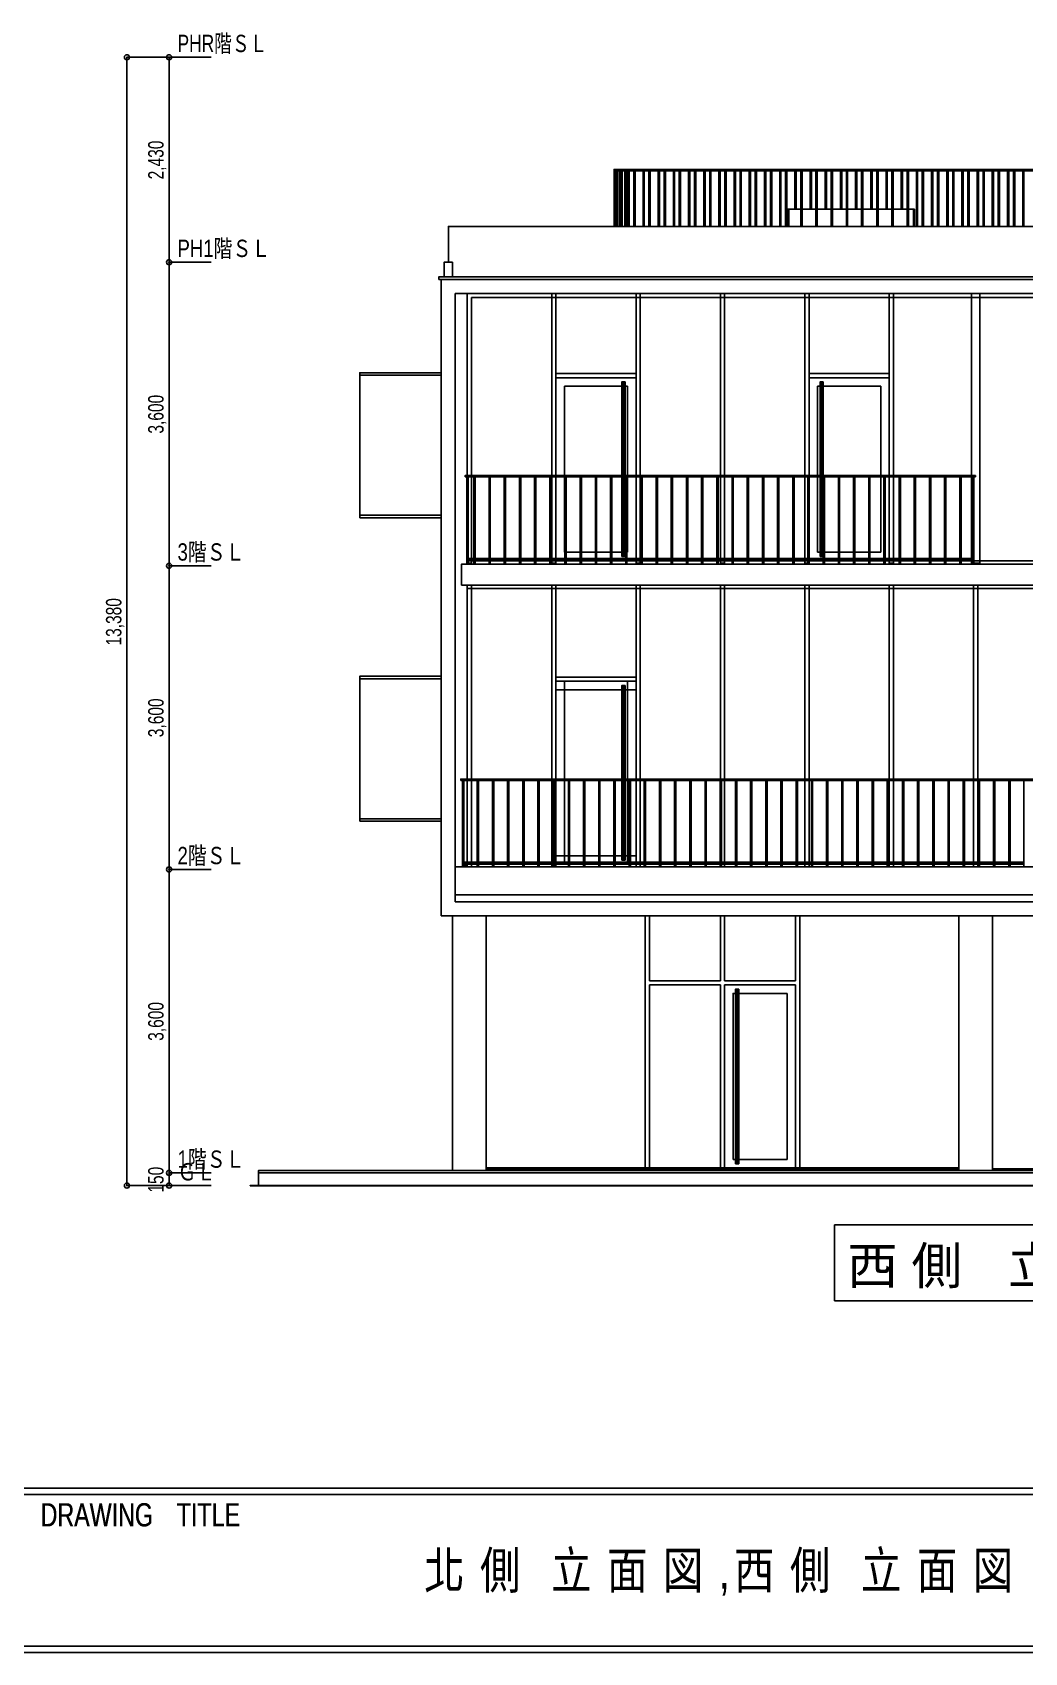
# Model space of a CAD drawing. Units: millimetres at full size, sheet at 1:150. Extents: x -30038 to 30038, y -20812 to 20512.
# Drawn here: x -14158 to -2398, y -20812 to -1600 of the extents above; entities that cross this region are included whole.
import ezdxf
from ezdxf.enums import TextEntityAlignment as Align

# ---------------------------------------------------------------- set-up
doc = ezdxf.new("R2010")
doc.units = ezdxf.units.MM
doc.header["$LTSCALE"] = 150
doc.header["$PDMODE"] = 32
doc.header["$PDSIZE"] = 60
for name, color, linetype in [('0-0_ﾚｲﾔ-0', 4, 'Continuous'), ('0-5_ﾚｲﾔ-5', 3, 'Continuous'), ('0-6_ﾚｲﾔ-6', 4, 'Continuous')]:
    doc.layers.add(name, color=color, linetype=linetype)
doc.styles.add('游ゴシック Light', font='')
doc.styles.add('ＭＳ ゴシック', font='')
doc.styles.get('游ゴシック Light').set_extended_font_data('游ゴシック Light')
doc.styles.get('ＭＳ ゴシック').set_extended_font_data('MS Gothic')

msp = doc.modelspace()

# ---------------------------------------------------------------- linework, layer by layer
at = {"layer": '0-0_ﾚｲﾔ-0'}
for p, q in [((-29962.5, -18862.5), (29962.5, -18862.5)), ((-29962.5, -18937.5), (29962.5, -18937.5)), ((29962.5, -20737.5), (-29962.5, -20737.5)), ((30037.5, -20812.5), (-30037.5, -20812.5))]:
    msp.add_line(p, q, dxfattribs=at)
at = {"layer": '0-5_ﾚｲﾔ-5', "color": 4}
for p, q in [((-13037.8, -1895), (-12537.8, -1895)), ((-13037.8, -15275), (-13037.8, -1895)), ((-12537.8, -1895), (-12037.8, -1895)), ((-12537.8, -4325), (-12537.8, -1895)), ((-5192.8, -3900), (-5192.8, -3695)), ((-5035.1, -3695), (-4870.1, -3695)), ((-4855.1, -3695), (-4690.1, -3695)), ((-4675.1, -3695), (-4510.1, -3695)), ((-4495.1, -3695), (-4330.1, -3695)), ((-4315.1, -3695), (-4150.1, -3695)), ((-4135.1, -3695), (-3970.1, -3695)), ((-3955.1, -3695), (-3790.1, -3695)), ((-3775.1, -3695), (-3712.8, -3695)), ((-3712.8, -3900), (-3712.8, -3695)), ((-3702.8, -3900), (-3702.8, -3695)), ((-12537.8, -4325), (-12037.8, -4325)), ((-12537.8, -7925), (-12537.8, -4325)), ((-12537.8, -4325), (-12037.8, -4325)), ((-9177.8, -4500), (-9177.8, -4325)), ((-9341.8, -4530), (9386.2, -4530)), ((-9311.8, -4695), (-9311.8, -4530)), ((-9148.3, -4695), (9192.6, -4695)), ((-9002.8, -4745), (-9002.8, -4695)), ((-9002.8, -6855), (-9002.8, -4695)), ((-8952.8, -6855), (-8952.8, -4745)), ((-8002.8, -6855), (-8002.8, -4695)), ((-7952.8, -6855), (-7952.8, -4695)), ((-7002.8, -6855), (-7002.8, -4695)), ((-6952.8, -6855), (-6952.8, -4695)), ((-6002.8, -6855), (-6002.8, -4695)), ((-5952.8, -6855), (-5952.8, -4695)), ((-5002.8, -6855), (-5002.8, -4695)), ((-4952.8, -6855), (-4952.8, -4695)), ((-4002.8, -6855), (-4002.8, -4695)), ((-3952.8, -6855), (-3952.8, -4695)), ((-3027.8, -6855), (-3027.8, -4695)), ((-3027.8, -4745), (9047.6, -4745)), ((-3027.8, -6855), (-3027.8, -4745)), ((-2927.8, -7895), (-2927.8, -4695)), ((-10277.8, -7355), (-10277.8, -5665)), ((-10277.8, -5665), (-9311.8, -5665)), ((-7952.8, -5695), (-7002.8, -5695)), ((-7168.5, -6855), (-7168.5, -5745)), ((-7161.5, -6855), (-7161.5, -5745)), ((-7152.8, -6855), (-7152.8, -5745)), ((-7144.1, -6855), (-7144.1, -5745)), ((-7137.2, -6855), (-7137.2, -5745)), ((-7133.3, -6855), (-7133.3, -5745)), ((-7002.8, -5695), (-7002.8, -5645)), ((-7002.8, -6855), (-7002.8, -5695)), ((-7002.8, -5795), (-7002.8, -5695)), ((-4952.8, -5695), (-4002.8, -5695)), ((-4818.5, -6855), (-4818.5, -5745)), ((-4811.5, -6855), (-4811.5, -5745)), ((-4802.8, -6855), (-4802.8, -5745)), ((-4794.1, -6855), (-4794.1, -5745)), ((-4787.2, -6855), (-4787.2, -5745)), ((-4783.3, -6855), (-4783.3, -5745)), ((-4002.8, -5695), (-4002.8, -5645)), ((-7852.8, -6855), (-7852.8, -5795)), ((-7852.8, -5795), (-7172.3, -5795)), ((-7133.3, -5795), (-7102.8, -5795)), ((-7102.8, -6855), (-7102.8, -5795)), ((-4852.8, -5795), (-4822.3, -5795)), ((-4852.8, -6855), (-4852.8, -5795)), ((-4783.3, -5795), (-4102.8, -5795)), ((-4102.8, -6855), (-4102.8, -5795)), ((-8952.8, -7840), (-8952.8, -6870)), ((-8002.8, -7840), (-8002.8, -6870)), ((-7952.8, -7840), (-7952.8, -6870)), ((-7852.8, -7765), (-7852.8, -6870)), ((-7172.3, -7815), (-7172.3, -6870)), ((-7168.5, -7815), (-7168.5, -6870)), ((-7168.5, -7815), (-7168.5, -6870)), ((-7161.5, -7815), (-7161.5, -6870)), ((-7161.5, -7815), (-7161.5, -6870)), ((-7152.8, -7815), (-7152.8, -6870)), ((-7144.1, -7815), (-7144.1, -6870)), ((-7137.2, -7815), (-7137.2, -6870)), ((-7137.2, -7815), (-7137.2, -6870)), ((-7133.3, -7815), (-7133.3, -6870)), ((-7102.8, -7765), (-7102.8, -6870)), ((-7002.8, -7840), (-7002.8, -6870)), ((-7002.8, -7840), (-7002.8, -6870)), ((-6952.8, -7840), (-6952.8, -6870)), ((-6002.8, -7840), (-6002.8, -6870)), ((-5952.8, -7840), (-5952.8, -6870)), ((-5002.8, -7840), (-5002.8, -6870)), ((-4852.8, -7765), (-4852.8, -6870)), ((-4822.3, -7815), (-4822.3, -6870)), ((-4818.5, -7815), (-4818.5, -6870)), ((-4818.5, -7815), (-4818.5, -6870)), ((-4811.5, -7815), (-4811.5, -6870)), ((-4811.5, -7815), (-4811.5, -6870)), ((-4802.8, -7815), (-4802.8, -6870)), ((-4794.1, -7815), (-4794.1, -6870)), ((-4787.2, -7815), (-4787.2, -6870)), ((-4787.2, -7815), (-4787.2, -6870)), ((-4102.8, -7765), (-4102.8, -6870)), ((-4002.8, -7840), (-4002.8, -6870)), ((-3952.8, -7840), (-3952.8, -6870)), ((-3027.8, -7840), (-3027.8, -6870)), ((-3027.8, -7840), (-3027.8, -6870)), ((-10277.8, -7355), (-9311.8, -7355)), ((-10277.8, -7355), (-9311.8, -7355)), ((-8994.8, -7865), (-8925.3, -7865)), ((-8952.8, -7895), (-8952.8, -7855)), ((-8910.3, -7865), (-8745.3, -7865)), ((-8730.3, -7865), (-8565.3, -7865)), ((-8550.3, -7865), (-8385.3, -7865)), ((-8370.3, -7865), (-8205.3, -7865)), ((-8190.3, -7865), (-8025.3, -7865)), ((-8010.3, -7865), (-7845.3, -7865)), ((-8002.8, -7895), (-8002.8, -7855)), ((-7952.8, -7895), (-7952.8, -7855)), ((-7852.8, -7765), (-7845.3, -7765)), ((-7852.8, -7865), (-7852.8, -7855)), ((-7830.3, -7765), (-7665.3, -7765)), ((-7830.3, -7865), (-7665.3, -7865)), ((-7650.3, -7765), (-7485.3, -7765)), ((-7650.3, -7865), (-7485.3, -7865)), ((-7470.3, -7765), (-7305.3, -7765)), ((-7470.3, -7865), (-7305.3, -7865)), ((-7290.3, -7765), (-7172.3, -7765)), ((-7290.3, -7865), (-7125.3, -7865)), ((-7172.3, -7815), (-7168.5, -7815)), ((-7168.5, -7815), (-7161.5, -7815)), ((-7144.1, -7815), (-7137.2, -7815)), ((-7137.2, -7815), (-7133.3, -7815)), ((-7133.3, -7765), (-7125.3, -7765)), ((-7110.3, -7765), (-7102.8, -7765)), ((-7110.3, -7865), (-6945.3, -7865)), ((-7102.8, -7865), (-7102.8, -7855)), ((-7002.8, -7840), (-7002.8, -7765)), ((-7002.8, -7865), (-7002.8, -7855)), ((-7002.8, -7865), (-7002.8, -7855)), ((-7002.8, -7895), (-7002.8, -7855)), ((-6952.8, -7895), (-6952.8, -7855)), ((-6930.3, -7865), (-6765.3, -7865)), ((-6750.3, -7865), (-6585.3, -7865)), ((-6570.3, -7865), (-6405.3, -7865)), ((-6390.3, -7865), (-6225.3, -7865)), ((-6210.3, -7865), (-6045.3, -7865)), ((-6030.3, -7865), (-5865.3, -7865)), ((-6002.8, -7895), (-6002.8, -7855)), ((-5952.8, -7895), (-5952.8, -7855)), ((-5850.3, -7865), (-5685.3, -7865)), ((-5670.3, -7865), (-5505.3, -7865)), ((-5490.3, -7865), (-5325.3, -7865)), ((-5310.3, -7865), (-5145.3, -7865)), ((-5130.3, -7865), (-4965.3, -7865)), ((-5002.8, -7895), (-5002.8, -7855)), ((-4950.3, -7865), (-4785.3, -7865)), ((-4852.8, -7765), (-4822.3, -7765)), ((-4852.8, -7865), (-4852.8, -7855)), ((-4822.3, -7815), (-4818.5, -7815)), ((-4818.5, -7815), (-4811.5, -7815)), ((-4794.1, -7815), (-4787.2, -7815)), ((-4787.2, -7815), (-4785.3, -7815)), ((-4770.3, -7765), (-4605.3, -7765)), ((-4770.3, -7865), (-4605.3, -7865)), ((-4590.3, -7765), (-4425.3, -7765)), ((-4590.3, -7865), (-4425.3, -7865)), ((-4410.3, -7765), (-4245.3, -7765)), ((-4410.3, -7865), (-4245.3, -7865)), ((-4230.3, -7765), (-4102.8, -7765)), ((-4230.3, -7865), (-4065.3, -7865)), ((-4050.3, -7865), (-3885.3, -7865)), ((-4002.8, -7895), (-4002.8, -7855)), ((-3952.8, -7895), (-3952.8, -7855)), ((-3870.3, -7865), (-3705.3, -7865)), ((-3690.3, -7865), (-3525.3, -7865)), ((-3510.3, -7865), (-3345.3, -7865)), ((-3330.3, -7865), (-3165.3, -7865)), ((-3150.3, -7865), (-3027.8, -7865)), ((-3027.8, -7895), (-3027.8, -7855)), ((-3027.8, -7895), (-3027.8, -7855)), ((-3027.8, -7905), (-3027.8, -7865)), ((-2997.8, -7865), (9097.6, -7865)), ((-12537.8, -7925), (-12037.8, -7925)), ((-12537.8, -11525), (-12537.8, -7925)), ((-12537.8, -7925), (-12037.8, -7925)), ((-8994.8, -7895), (-8952.8, -7895)), ((-8002.8, -7895), (-7952.8, -7895)), ((-7002.8, -7895), (-6952.8, -7895)), ((-6002.8, -7895), (-5952.8, -7895)), ((-5002.8, -7895), (-4965.3, -7895)), ((-4002.8, -7895), (-3952.8, -7895)), ((-3027.8, -7895), (-3012.8, -7895)), ((-2997.8, -7895), (-2927.8, -7895)), ((-9002.8, -8195), (-9002.8, -8155)), ((-9002.8, -10455), (-9002.8, -8155)), ((-9002.8, -8195), (8997.2, -8195)), ((-8952.8, -10455), (-8952.8, -8155)), ((-8002.8, -10455), (-8002.8, -8155)), ((-7952.8, -10455), (-7952.8, -8155)), ((-7002.8, -10455), (-7002.8, -8155)), ((-6952.8, -10455), (-6952.8, -8155)), ((-6002.8, -10455), (-6002.8, -8155)), ((-5952.8, -10455), (-5952.8, -8155)), ((-5002.8, -10455), (-5002.8, -8155)), ((-4952.8, -10455), (-4952.8, -8155)), ((-4002.8, -10455), (-4002.8, -8155)), ((-3952.8, -10455), (-3952.8, -8155)), ((-3002.8, -10455), (-3002.8, -8155)), ((-2952.8, -10455), (-2952.8, -8155)), ((-10277.8, -10955), (-10277.8, -9265)), ((-10277.8, -9265), (-9311.8, -9265)), ((-7952.8, -9295), (-7002.8, -9295)), ((-7952.8, -9395), (-7172.3, -9395)), ((-7852.8, -10455), (-7852.8, -9295)), ((-7168.5, -10455), (-7168.5, -9345)), ((-7161.5, -10455), (-7161.5, -9345)), ((-7152.8, -10455), (-7152.8, -9345)), ((-7144.1, -10455), (-7144.1, -9345)), ((-7137.2, -10455), (-7137.2, -9345)), ((-7133.3, -10455), (-7133.3, -9345)), ((-7133.3, -9395), (-7002.8, -9395)), ((-7102.8, -10455), (-7102.8, -9295)), ((-7002.8, -9295), (-7002.8, -9245)), ((-9002.8, -11440), (-9002.8, -10470)), ((-8952.8, -11440), (-8952.8, -10470)), ((-8002.8, -11440), (-8002.8, -10470)), ((-7952.8, -11440), (-7952.8, -10470)), ((-7852.8, -11440), (-7852.8, -10470)), ((-7172.3, -11415), (-7172.3, -10470)), ((-7168.5, -11415), (-7168.5, -10470)), ((-7168.5, -11415), (-7168.5, -10470)), ((-7161.5, -11415), (-7161.5, -10470)), ((-7161.5, -11415), (-7161.5, -10470)), ((-7152.8, -11415), (-7152.8, -10470)), ((-7144.1, -11415), (-7144.1, -10470)), ((-7137.2, -11415), (-7137.2, -10470)), ((-7137.2, -11415), (-7137.2, -10470)), ((-7133.3, -11415), (-7133.3, -10470)), ((-7102.8, -11440), (-7102.8, -10470)), ((-7002.8, -11440), (-7002.8, -10470)), ((-6952.8, -11440), (-6952.8, -10470)), ((-5952.8, -11440), (-5952.8, -10470)), ((-5002.8, -11440), (-5002.8, -10470)), ((-4952.8, -11440), (-4952.8, -10470)), ((-4002.8, -11440), (-4002.8, -10470)), ((-3952.8, -11440), (-3952.8, -10470)), ((-3002.8, -11440), (-3002.8, -10470)), ((-2952.8, -11440), (-2952.8, -10470)), ((-10277.8, -10955), (-9311.8, -10955)), ((-10277.8, -10955), (-9311.8, -10955)), ((-12537.8, -11525), (-12037.8, -11525)), ((-12537.8, -15125), (-12537.8, -11525)), ((-12537.8, -11525), (-12037.8, -11525)), ((-9311.8, -12075), (-9311.8, -11525)), ((-9002.8, -11495), (-9002.8, -11455)), ((-8952.8, -11495), (-8952.8, -11455)), ((-8870.3, -11465), (-8705.3, -11465)), ((-8690.3, -11465), (-8525.3, -11465)), ((-8510.3, -11465), (-8345.3, -11465)), ((-8330.3, -11465), (-8165.3, -11465)), ((-8150.3, -11465), (-7985.3, -11465)), ((-8002.8, -11495), (-8002.8, -11455)), ((-7970.3, -11465), (-7805.3, -11465)), ((-7952.8, -11365), (-7805.3, -11365)), ((-7952.8, -11495), (-7952.8, -11455)), ((-7852.8, -11465), (-7852.8, -11455)), ((-7790.3, -11365), (-7625.3, -11365)), ((-7790.3, -11465), (-7625.3, -11465)), ((-7610.3, -11365), (-7445.3, -11365)), ((-7610.3, -11465), (-7445.3, -11465)), ((-7430.3, -11365), (-7265.3, -11365)), ((-7430.3, -11465), (-7265.3, -11465)), ((-7250.3, -11365), (-7172.3, -11365)), ((-7250.3, -11465), (-7085.3, -11465)), ((-7172.3, -11415), (-7168.5, -11415)), ((-7168.5, -11415), (-7161.5, -11415)), ((-7144.1, -11415), (-7137.2, -11415)), ((-7137.2, -11415), (-7133.3, -11415)), ((-7133.3, -11365), (-7085.3, -11365)), ((-7102.8, -11465), (-7102.8, -11455)), ((-7070.3, -11365), (-7002.8, -11365)), ((-7070.3, -11465), (-6905.3, -11465)), ((-7002.8, -11495), (-7002.8, -11455)), ((-6952.8, -11495), (-6952.8, -11455)), ((-6890.3, -11465), (-6725.3, -11465)), ((-6710.3, -11465), (-6545.3, -11465)), ((-6530.3, -11465), (-6365.3, -11465)), ((-6350.3, -11465), (-6185.3, -11465)), ((-6170.3, -11465), (-6005.3, -11465)), ((-5990.3, -11465), (-5825.3, -11465)), ((-5952.8, -11495), (-5952.8, -11455)), ((-5810.3, -11465), (-5645.3, -11465)), ((-5630.3, -11465), (-5465.3, -11465)), ((-5450.3, -11465), (-5285.3, -11465)), ((-5270.3, -11465), (-5105.3, -11465)), ((-5090.3, -11465), (-4925.3, -11465)), ((-5002.8, -11495), (-5002.8, -11455)), ((-4952.8, -11495), (-4952.8, -11455)), ((-4910.3, -11465), (-4745.3, -11465)), ((-4730.3, -11465), (-4565.3, -11465)), ((-4550.3, -11465), (-4385.3, -11465)), ((-4370.3, -11465), (-4205.3, -11465)), ((-4190.3, -11465), (-4025.3, -11465)), ((-4010.3, -11465), (-3845.3, -11465)), ((-4002.8, -11495), (-4002.8, -11455)), ((-3952.8, -11495), (-3952.8, -11455)), ((-3830.3, -11465), (-3665.3, -11465)), ((-3650.3, -11465), (-3485.3, -11465)), ((-3470.3, -11465), (-3305.3, -11465)), ((-3290.3, -11465), (-3125.3, -11465)), ((-3110.3, -11465), (-2945.3, -11465)), ((-3002.8, -11495), (-3002.8, -11455)), ((-2952.8, -11495), (-2952.8, -11455)), ((-2930.3, -11465), (-2765.3, -11465)), ((-2750.3, -11465), (-2585.3, -11465)), ((-2570.3, -11465), (-2405.3, -11465)), ((-9311.8, -12075), (-9311.8, -11910)), ((-9311.8, -12075), (9356.2, -12075)), ((-9177.8, -15095), (-9177.8, -12075)), ((-8777.8, -15095), (-8777.8, -12075)), ((-6843.8, -12845), (-6843.8, -12075)), ((-6002.8, -12845), (-6002.8, -12075)), ((-5952.8, -12845), (-5952.8, -12075)), ((-5111.8, -12845), (-5111.8, -12075)), ((-5061.8, -15075), (-5061.8, -12075)), ((-3177.8, -15095), (-3177.8, -12075)), ((-2777.8, -15095), (-2777.8, -12075)), ((-6843.8, -12845), (-6002.8, -12845)), ((-5952.8, -12845), (-5111.8, -12845)), ((-6843.8, -12895), (-6002.8, -12895)), ((-6843.8, -15075), (-6843.8, -12895)), ((-6002.8, -15075), (-6002.8, -12895)), ((-5952.8, -12895), (-5111.8, -12895)), ((-5952.8, -15075), (-5952.8, -12895)), ((-5818.5, -15015), (-5818.5, -12945)), ((-5811.5, -15015), (-5811.5, -12945)), ((-5802.8, -15015), (-5802.8, -12945)), ((-5794.1, -15015), (-5794.1, -12945)), ((-5787.2, -15015), (-5787.2, -12945)), ((-5783.3, -15015), (-5783.3, -12945)), ((-5783.3, -12995), (-5211.8, -12995)), ((-5211.8, -14965), (-5211.8, -12995)), ((-5111.8, -12995), (-5111.8, -12895)), ((-5111.8, -15065), (-5111.8, -12895)), ((-5111.8, -15075), (-5111.8, -12895)), ((-5852.8, -14965), (-5822.3, -14965)), ((-5783.3, -14965), (-5211.8, -14965)), ((-5111.8, -15065), (-5111.8, -14965)), ((-12537.8, -15125), (-12037.8, -15125)), ((-12537.8, -15125), (-12037.8, -15125)), ((-12537.8, -15275), (-12537.8, -15125)), ((-11477.8, -15095), (-11477.8, -15095)), ((-11477.8, -15275), (-11477.8, -15095)), ((-11477.8, -15275), (-11477.8, -15095)), ((-11477.8, -15275), (-11477.8, -15095)), ((-8777.8, -15075), (-3177.8, -15075)), ((-6893.8, -15065), (-5061.8, -15065)), ((-5822.3, -15015), (-5818.5, -15015)), ((-5818.5, -15015), (-5811.5, -15015)), ((-5802.8, -15015), (-5794.1, -15015)), ((-5794.1, -15015), (-5787.2, -15015)), ((-5787.2, -15015), (-5783.3, -15015)), ((-5061.8, -15075), (-5061.8, -15065)), ((-2777.8, -15075), (-1352.8, -15075)), ((-13037.8, -15275), (-12537.8, -15275)), ((-12537.8, -15275), (-12037.8, -15275))]:
    msp.add_line(p, q, dxfattribs=at)
at = {"layer": '0-5_ﾚｲﾔ-5'}
for p, q in [((-7263, -3240), (-7262.7, -3240)), ((-7262.8, -3900), (-7262.8, -3240)), ((-7262.7, -3240), (7738, -3240)), ((-7242.8, -3900), (-7242.8, -3240)), ((-7227.8, -3900), (-7227.8, -3240)), ((-7202.8, -3900), (-7202.8, -3240)), ((-7182.8, -3900), (-7182.8, -3240)), ((-7167.8, -3900), (-7167.8, -3240)), ((-7136.4, -3900), (-7136.4, -3240)), ((-7121.4, -3900), (-7121.4, -3240)), ((-7100.3, -3900), (-7100.3, -3240)), ((-7085.3, -3900), (-7085.3, -3240)), ((-7030.1, -3900), (-7030.1, -3240)), ((-7015.1, -3900), (-7015.1, -3240)), ((-6920.3, -3900), (-6920.3, -3240)), ((-6905.3, -3900), (-6905.3, -3240)), ((-6850.1, -3900), (-6850.1, -3240)), ((-6835.1, -3900), (-6835.1, -3240)), ((-6740.3, -3900), (-6740.3, -3240)), ((-6725.3, -3900), (-6725.3, -3240)), ((-6670.1, -3900), (-6670.1, -3240)), ((-6655.1, -3900), (-6655.1, -3240)), ((-6560.3, -3900), (-6560.3, -3240)), ((-6545.3, -3900), (-6545.3, -3240)), ((-6490.1, -3900), (-6490.1, -3240)), ((-6475.1, -3900), (-6475.1, -3240)), ((-6380.3, -3900), (-6380.3, -3240)), ((-6365.3, -3900), (-6365.3, -3240)), ((-6310.1, -3900), (-6310.1, -3240)), ((-6295.1, -3900), (-6295.1, -3240)), ((-6200.3, -3900), (-6200.3, -3240)), ((-6185.3, -3900), (-6185.3, -3240)), ((-6130.1, -3900), (-6130.1, -3240)), ((-6115.1, -3900), (-6115.1, -3240)), ((-6020.3, -3900), (-6020.3, -3240)), ((-6005.3, -3900), (-6005.3, -3240)), ((-5950.1, -3900), (-5950.1, -3240)), ((-5935.1, -3900), (-5935.1, -3240)), ((-5840.3, -3900), (-5840.3, -3240)), ((-5825.3, -3900), (-5825.3, -3240)), ((-5770.1, -3900), (-5770.1, -3240)), ((-5755.1, -3900), (-5755.1, -3240)), ((-5660.3, -3900), (-5660.3, -3240)), ((-5645.3, -3900), (-5645.3, -3240)), ((-5590.1, -3900), (-5590.1, -3240)), ((-5575.1, -3900), (-5575.1, -3240)), ((-5480.3, -3900), (-5480.3, -3240)), ((-5465.3, -3900), (-5465.3, -3240)), ((-5410.1, -3900), (-5410.1, -3240)), ((-5395.1, -3900), (-5395.1, -3240)), ((-5300.3, -3900), (-5300.3, -3240)), ((-5285.3, -3900), (-5285.3, -3240)), ((-5230.1, -3900), (-5230.1, -3240)), ((-5215.1, -3900), (-5215.1, -3240)), ((-5120.3, -3695), (-5120.3, -3240)), ((-5105.3, -3695), (-5105.3, -3240)), ((-5050.1, -3900), (-5050.1, -3240)), ((-5035.1, -3900), (-5035.1, -3240)), ((-4940.3, -3695), (-4940.3, -3240)), ((-4925.3, -3695), (-4925.3, -3240)), ((-4870.1, -3900), (-4870.1, -3240)), ((-4855.1, -3900), (-4855.1, -3240)), ((-4760.3, -3695), (-4760.3, -3240)), ((-4745.3, -3695), (-4745.3, -3240)), ((-4690.1, -3900), (-4690.1, -3240)), ((-4675.1, -3900), (-4675.1, -3240)), ((-4580.3, -3695), (-4580.3, -3240)), ((-4565.3, -3695), (-4565.3, -3240)), ((-4510.1, -3900), (-4510.1, -3240)), ((-4495.1, -3900), (-4495.1, -3240)), ((-4400.3, -3695), (-4400.3, -3240)), ((-4385.3, -3695), (-4385.3, -3240)), ((-4330.1, -3900), (-4330.1, -3240)), ((-4315.1, -3900), (-4315.1, -3240)), ((-4220.3, -3695), (-4220.3, -3240)), ((-4205.3, -3695), (-4205.3, -3240)), ((-4150.1, -3900), (-4150.1, -3240)), ((-4135.1, -3900), (-4135.1, -3240)), ((-4040.3, -3695), (-4040.3, -3240)), ((-4025.3, -3695), (-4025.3, -3240)), ((-3970.1, -3900), (-3970.1, -3240)), ((-3955.1, -3900), (-3955.1, -3240)), ((-3860.3, -3695), (-3860.3, -3240)), ((-3845.3, -3695), (-3845.3, -3240)), ((-3790.1, -3900), (-3790.1, -3240)), ((-3775.1, -3900), (-3775.1, -3240)), ((-3680.3, -3900), (-3680.3, -3240)), ((-3665.3, -3900), (-3665.3, -3240)), ((-3610.1, -3900), (-3610.1, -3240)), ((-3595.1, -3900), (-3595.1, -3240)), ((-3500.3, -3900), (-3500.3, -3240)), ((-3485.3, -3900), (-3485.3, -3240)), ((-3430.1, -3900), (-3430.1, -3240)), ((-3415.1, -3900), (-3415.1, -3240)), ((-3320.3, -3900), (-3320.3, -3240)), ((-3305.3, -3900), (-3305.3, -3240)), ((-3250.1, -3900), (-3250.1, -3240)), ((-3235.1, -3900), (-3235.1, -3240)), ((-3140.3, -3900), (-3140.3, -3240)), ((-3125.3, -3900), (-3125.3, -3240)), ((-3070.1, -3900), (-3070.1, -3240)), ((-3055.1, -3900), (-3055.1, -3240)), ((-2960.3, -3900), (-2960.3, -3240)), ((-2945.3, -3900), (-2945.3, -3240)), ((-2890.1, -3900), (-2890.1, -3240)), ((-2875.1, -3900), (-2875.1, -3240)), ((-2780.3, -3900), (-2780.3, -3240)), ((-2765.3, -3900), (-2765.3, -3240)), ((-2710.1, -3900), (-2710.1, -3240)), ((-2695.1, -3900), (-2695.1, -3240)), ((-2600.3, -3900), (-2600.3, -3240)), ((-2585.3, -3900), (-2585.3, -3240)), ((-2530.1, -3900), (-2530.1, -3240)), ((-2515.1, -3900), (-2515.1, -3240)), ((-2420.3, -3900), (-2420.3, -3240)), ((-2405.3, -3900), (-2405.3, -3240)), ((-9311.8, -8225), (-9311.8, -4530)), ((-9148.3, -4530), (-9106.1, -4530)), ((-9099.5, -4530), (-9027.8, -4530)), ((-9148.3, -7925), (-9148.3, -4695)), ((-9148.3, -8225), (-9148.3, -4695)), ((-9002.8, -6855), (-9002.8, -4695)), ((-9029.7, -6870), (-2978, -6870)), ((-9009.8, -7905), (-9009.8, -6870)), ((-8994.8, -7905), (-8994.8, -6870)), ((-8925.3, -7905), (-8925.3, -6870)), ((-8910.3, -7905), (-8910.3, -6870)), ((-8745.3, -7905), (-8745.3, -6870)), ((-8730.3, -7905), (-8730.3, -6870)), ((-8565.3, -7905), (-8565.3, -6870)), ((-8550.3, -7905), (-8550.3, -6870)), ((-8385.3, -7905), (-8385.3, -6870)), ((-8370.3, -7905), (-8370.3, -6870)), ((-8205.3, -7905), (-8205.3, -6870)), ((-8190.3, -7905), (-8190.3, -6870)), ((-8025.3, -7905), (-8025.3, -6870)), ((-8010.3, -7905), (-8010.3, -6870)), ((-7845.3, -7905), (-7845.3, -6870)), ((-7830.3, -7905), (-7830.3, -6870)), ((-7665.3, -7905), (-7665.3, -6870)), ((-7650.3, -7905), (-7650.3, -6870)), ((-7485.3, -7905), (-7485.3, -6870)), ((-7470.3, -7905), (-7470.3, -6870)), ((-7305.3, -7905), (-7305.3, -6870)), ((-7290.3, -7905), (-7290.3, -6870)), ((-7125.3, -7905), (-7125.3, -6870)), ((-7110.3, -7905), (-7110.3, -6870)), ((-6945.3, -7905), (-6945.3, -6870)), ((-6930.3, -7905), (-6930.3, -6870)), ((-6765.3, -7905), (-6765.3, -6870)), ((-6750.3, -7905), (-6750.3, -6870)), ((-6585.3, -7905), (-6585.3, -6870)), ((-6570.3, -7905), (-6570.3, -6870)), ((-6405.3, -7905), (-6405.3, -6870)), ((-6390.3, -7905), (-6390.3, -6870)), ((-6225.3, -7905), (-6225.3, -6870)), ((-6210.3, -7905), (-6210.3, -6870)), ((-6045.3, -7905), (-6045.3, -6870)), ((-6030.3, -7905), (-6030.3, -6870)), ((-5865.3, -7905), (-5865.3, -6870)), ((-5850.3, -7905), (-5850.3, -6870)), ((-5685.3, -7905), (-5685.3, -6870)), ((-5670.3, -7905), (-5670.3, -6870)), ((-5505.3, -7905), (-5505.3, -6870)), ((-5490.3, -7905), (-5490.3, -6870)), ((-5325.3, -7905), (-5325.3, -6870)), ((-5310.3, -7905), (-5310.3, -6870)), ((-5145.3, -7905), (-5145.3, -6870)), ((-5130.3, -7905), (-5130.3, -6870)), ((-4965.3, -7905), (-4965.3, -6870)), ((-4950.3, -7905), (-4950.3, -6870)), ((-4785.3, -7905), (-4785.3, -6870)), ((-4770.3, -7905), (-4770.3, -6870)), ((-4605.3, -7905), (-4605.3, -6870)), ((-4590.3, -7905), (-4590.3, -6870)), ((-4425.3, -7905), (-4425.3, -6870)), ((-4410.3, -7905), (-4410.3, -6870)), ((-4245.3, -7905), (-4245.3, -6870)), ((-4230.3, -7905), (-4230.3, -6870)), ((-4065.3, -7905), (-4065.3, -6870)), ((-4050.3, -7905), (-4050.3, -6870)), ((-3885.3, -7905), (-3885.3, -6870)), ((-3870.3, -7905), (-3870.3, -6870)), ((-3705.3, -7905), (-3705.3, -6870)), ((-3690.3, -7905), (-3690.3, -6870)), ((-3525.3, -7905), (-3525.3, -6870)), ((-3510.3, -7905), (-3510.3, -6870)), ((-3345.3, -7905), (-3345.3, -6870)), ((-3330.3, -7905), (-3330.3, -6870)), ((-3165.3, -7905), (-3165.3, -6870)), ((-3150.3, -7905), (-3150.3, -6870)), ((-3012.8, -7905), (-3012.8, -6870)), ((-2997.8, -7905), (-2997.8, -6870)), ((-2978, -6870), (-2978, -6855)), ((-8989.7, -7855), (-8925.3, -7855)), ((-8910.3, -7840), (-8745.3, -7840)), ((-8910.3, -7855), (-8745.3, -7855)), ((-8730.3, -7840), (-8565.3, -7840)), ((-8730.3, -7855), (-8565.3, -7855)), ((-8550.3, -7840), (-8385.3, -7840)), ((-8550.3, -7855), (-8385.3, -7855)), ((-8370.3, -7840), (-8205.3, -7840)), ((-8370.3, -7855), (-8205.3, -7855)), ((-8190.3, -7840), (-8025.3, -7840)), ((-8190.3, -7855), (-8025.3, -7855)), ((-8010.3, -7840), (-7845.3, -7840)), ((-8010.3, -7855), (-7845.3, -7855)), ((-7830.3, -7840), (-7665.3, -7840)), ((-7830.3, -7855), (-7665.3, -7855)), ((-7650.3, -7840), (-7485.3, -7840)), ((-7650.3, -7855), (-7485.3, -7855)), ((-7470.3, -7840), (-7305.3, -7840)), ((-7470.3, -7855), (-7305.3, -7855)), ((-7290.3, -7840), (-7125.3, -7840)), ((-7290.3, -7855), (-7125.3, -7855)), ((-7110.3, -7840), (-6945.3, -7840)), ((-7110.3, -7855), (-6945.3, -7855)), ((-6930.3, -7840), (-6765.3, -7840)), ((-6930.3, -7855), (-6765.3, -7855)), ((-6750.3, -7840), (-6585.3, -7840)), ((-6750.3, -7855), (-6585.3, -7855)), ((-6570.3, -7840), (-6405.3, -7840)), ((-6570.3, -7855), (-6405.3, -7855)), ((-6390.3, -7840), (-6225.3, -7840)), ((-6390.3, -7855), (-6225.3, -7855)), ((-6210.3, -7840), (-6045.3, -7840)), ((-6210.3, -7855), (-6045.3, -7855)), ((-6030.3, -7840), (-5865.3, -7840)), ((-6030.3, -7855), (-5865.3, -7855)), ((-5850.3, -7840), (-5685.3, -7840)), ((-5850.3, -7855), (-5685.3, -7855)), ((-5670.3, -7840), (-5505.3, -7840)), ((-5670.3, -7855), (-5505.3, -7855)), ((-5490.3, -7840), (-5325.3, -7840)), ((-5490.3, -7855), (-5325.3, -7855)), ((-5310.3, -7840), (-5145.3, -7840)), ((-5310.3, -7855), (-5145.3, -7855)), ((-5130.3, -7840), (-4965.3, -7840)), ((-5130.3, -7855), (-4965.3, -7855)), ((-4950.3, -7840), (-4785.3, -7840)), ((-4950.3, -7855), (-4785.3, -7855)), ((-4770.3, -7840), (-4605.3, -7840)), ((-4770.3, -7855), (-4605.3, -7855)), ((-4590.3, -7840), (-4425.3, -7840)), ((-4590.3, -7855), (-4425.3, -7855)), ((-4410.3, -7840), (-4245.3, -7840)), ((-4410.3, -7855), (-4245.3, -7855)), ((-4230.3, -7840), (-4065.3, -7840)), ((-4230.3, -7855), (-4065.3, -7855)), ((-4050.3, -7840), (-3885.3, -7840)), ((-4050.3, -7855), (-3885.3, -7855)), ((-3870.3, -7840), (-3705.3, -7840)), ((-3870.3, -7855), (-3705.3, -7855)), ((-3690.3, -7840), (-3525.3, -7840)), ((-3690.3, -7855), (-3525.3, -7855)), ((-3510.3, -7840), (-3345.3, -7840)), ((-3510.3, -7855), (-3345.3, -7855)), ((-3330.3, -7840), (-3165.3, -7840)), ((-3330.3, -7855), (-3165.3, -7855)), ((-3150.3, -7840), (-3012.8, -7840)), ((-3150.3, -7855), (-3012.8, -7855)), ((-9148.3, -11910), (-9148.3, -7925)), ((-9311.8, -12075), (-9311.8, -8225)), ((-9148.3, -11910), (-9148.3, -8225)), ((-9070.9, -8155), (9115.3, -8155)), ((-9080.6, -10470), (9122, -10470)), ((-9060.7, -11495), (-9060.7, -10470)), ((-9045.7, -11495), (-9045.7, -10470)), ((-8885.3, -11495), (-8885.3, -10470)), ((-8870.3, -11495), (-8870.3, -10470)), ((-8705.3, -11495), (-8705.3, -10470)), ((-8690.3, -11495), (-8690.3, -10470)), ((-8525.3, -11495), (-8525.3, -10470)), ((-8510.3, -11495), (-8510.3, -10470)), ((-8345.3, -11495), (-8345.3, -10470)), ((-8330.3, -11495), (-8330.3, -10470)), ((-8165.3, -11495), (-8165.3, -10470)), ((-8150.3, -11495), (-8150.3, -10470)), ((-7985.3, -11495), (-7985.3, -10470)), ((-7970.3, -11495), (-7970.3, -10470)), ((-7805.3, -11495), (-7805.3, -10470)), ((-7790.3, -11495), (-7790.3, -10470)), ((-7625.3, -11495), (-7625.3, -10470)), ((-7610.3, -11495), (-7610.3, -10470)), ((-7445.3, -11495), (-7445.3, -10470)), ((-7430.3, -11495), (-7430.3, -10470)), ((-7265.3, -11495), (-7265.3, -10470)), ((-7250.3, -11495), (-7250.3, -10470)), ((-7085.3, -11495), (-7085.3, -10470)), ((-7070.3, -11495), (-7070.3, -10470)), ((-6905.3, -11495), (-6905.3, -10470)), ((-6890.3, -11495), (-6890.3, -10470)), ((-6725.3, -11495), (-6725.3, -10470)), ((-6710.3, -11495), (-6710.3, -10470)), ((-6545.3, -11495), (-6545.3, -10470)), ((-6530.3, -11495), (-6530.3, -10470)), ((-6365.3, -11495), (-6365.3, -10470)), ((-6350.3, -11495), (-6350.3, -10470)), ((-6185.3, -11495), (-6185.3, -10470)), ((-6170.3, -11495), (-6170.3, -10470)), ((-6005.3, -11495), (-6005.3, -10470)), ((-5990.3, -11495), (-5990.3, -10470)), ((-5825.3, -11495), (-5825.3, -10470)), ((-5810.3, -11495), (-5810.3, -10470)), ((-5645.3, -11495), (-5645.3, -10470)), ((-5630.3, -11495), (-5630.3, -10470)), ((-5465.3, -11495), (-5465.3, -10470)), ((-5450.3, -11495), (-5450.3, -10470)), ((-5285.3, -11495), (-5285.3, -10470)), ((-5270.3, -11495), (-5270.3, -10470)), ((-5105.3, -11495), (-5105.3, -10470)), ((-5090.3, -11495), (-5090.3, -10470)), ((-4925.3, -11495), (-4925.3, -10470)), ((-4910.3, -11495), (-4910.3, -10470)), ((-4745.3, -11495), (-4745.3, -10470)), ((-4730.3, -11495), (-4730.3, -10470)), ((-4565.3, -11495), (-4565.3, -10470)), ((-4550.3, -11495), (-4550.3, -10470)), ((-4385.3, -11495), (-4385.3, -10470)), ((-4370.3, -11495), (-4370.3, -10470)), ((-4205.3, -11495), (-4205.3, -10470)), ((-4190.3, -11495), (-4190.3, -10470)), ((-4025.3, -11495), (-4025.3, -10470)), ((-4010.3, -11495), (-4010.3, -10470)), ((-3845.3, -11495), (-3845.3, -10470)), ((-3830.3, -11495), (-3830.3, -10470)), ((-3665.3, -11495), (-3665.3, -10470)), ((-3650.3, -11495), (-3650.3, -10470)), ((-3485.3, -11495), (-3485.3, -10470)), ((-3470.3, -11495), (-3470.3, -10470)), ((-3305.3, -11495), (-3305.3, -10470)), ((-3290.3, -11495), (-3290.3, -10470)), ((-3125.3, -11495), (-3125.3, -10470)), ((-3110.3, -11495), (-3110.3, -10470)), ((-2945.3, -11495), (-2945.3, -10470)), ((-2930.3, -11495), (-2930.3, -10470)), ((-2765.3, -11495), (-2765.3, -10470)), ((-2750.3, -11495), (-2750.3, -10470)), ((-2585.3, -11495), (-2585.3, -10470)), ((-2570.3, -11495), (-2570.3, -10470)), ((-2405.3, -11495), (-2405.3, -10470)), ((-9148.3, -11495), (9192.6, -11495)), ((-9040.6, -11455), (-8885.3, -11455)), ((-8870.3, -11440), (-8705.3, -11440)), ((-8870.3, -11455), (-8705.3, -11455)), ((-8690.3, -11440), (-8525.3, -11440)), ((-8690.3, -11455), (-8525.3, -11455)), ((-8510.3, -11440), (-8345.3, -11440)), ((-8510.3, -11455), (-8345.3, -11455)), ((-8330.3, -11440), (-8165.3, -11440)), ((-8330.3, -11455), (-8165.3, -11455)), ((-8150.3, -11440), (-7985.3, -11440)), ((-8150.3, -11455), (-7985.3, -11455)), ((-7970.3, -11440), (-7805.3, -11440)), ((-7970.3, -11455), (-7805.3, -11455)), ((-7790.3, -11440), (-7625.3, -11440)), ((-7790.3, -11455), (-7625.3, -11455)), ((-7610.3, -11440), (-7445.3, -11440)), ((-7610.3, -11455), (-7445.3, -11455)), ((-7430.3, -11440), (-7265.3, -11440)), ((-7430.3, -11455), (-7265.3, -11455)), ((-7250.3, -11440), (-7085.3, -11440)), ((-7250.3, -11455), (-7085.3, -11455)), ((-7070.3, -11440), (-6905.3, -11440)), ((-7070.3, -11455), (-6905.3, -11455)), ((-6890.3, -11440), (-6725.3, -11440)), ((-6890.3, -11455), (-6725.3, -11455)), ((-6710.3, -11440), (-6545.3, -11440)), ((-6710.3, -11455), (-6545.3, -11455)), ((-6530.3, -11440), (-6365.3, -11440)), ((-6530.3, -11455), (-6365.3, -11455)), ((-6350.3, -11440), (-6185.3, -11440)), ((-6350.3, -11455), (-6185.3, -11455)), ((-6170.3, -11440), (-6005.3, -11440)), ((-6170.3, -11455), (-6005.3, -11455)), ((-5990.3, -11440), (-5825.3, -11440)), ((-5990.3, -11455), (-5825.3, -11455)), ((-5810.3, -11440), (-5645.3, -11440)), ((-5810.3, -11455), (-5645.3, -11455)), ((-5630.3, -11440), (-5465.3, -11440)), ((-5630.3, -11455), (-5465.3, -11455)), ((-5450.3, -11440), (-5285.3, -11440)), ((-5450.3, -11455), (-5285.3, -11455)), ((-5270.3, -11440), (-5105.3, -11440)), ((-5270.3, -11455), (-5105.3, -11455)), ((-5090.3, -11440), (-4925.3, -11440)), ((-5090.3, -11455), (-4925.3, -11455)), ((-4910.3, -11440), (-4745.3, -11440)), ((-4910.3, -11455), (-4745.3, -11455)), ((-4730.3, -11440), (-4565.3, -11440)), ((-4730.3, -11455), (-4565.3, -11455)), ((-4550.3, -11440), (-4385.3, -11440)), ((-4550.3, -11455), (-4385.3, -11455)), ((-4370.3, -11440), (-4205.3, -11440)), ((-4370.3, -11455), (-4205.3, -11455)), ((-4190.3, -11440), (-4025.3, -11440)), ((-4190.3, -11455), (-4025.3, -11455)), ((-4010.3, -11440), (-3845.3, -11440)), ((-4010.3, -11455), (-3845.3, -11455)), ((-3830.3, -11440), (-3665.3, -11440)), ((-3830.3, -11455), (-3665.3, -11455)), ((-3650.3, -11440), (-3485.3, -11440)), ((-3650.3, -11455), (-3485.3, -11455)), ((-3470.3, -11440), (-3305.3, -11440)), ((-3470.3, -11455), (-3305.3, -11455)), ((-3290.3, -11440), (-3125.3, -11440)), ((-3290.3, -11455), (-3125.3, -11455)), ((-3110.3, -11440), (-2945.3, -11440)), ((-3110.3, -11455), (-2945.3, -11455)), ((-2930.3, -11440), (-2765.3, -11440)), ((-2930.3, -11455), (-2765.3, -11455)), ((-2750.3, -11440), (-2585.3, -11440)), ((-2750.3, -11455), (-2585.3, -11455)), ((-2570.3, -11440), (-2405.3, -11440)), ((-2570.3, -11455), (-2405.3, -11455)), ((-9148.3, -11827.8), (9192.6, -11827.8)), ((-9148.3, -11910), (9192.6, -11910)), ((-9311.8, -12075), (-9148.3, -12075)), ((-9148.3, -12075), (-9002.8, -12075)), ((-5061.8, -15065), (-5061.8, -12075)), ((-6893.8, -15075), (-6893.8, -15065)), ((-11577.8, -15276), (19995.5, -15276)), ((-11577.8, -15277), (19995.5, -15277))]:
    msp.add_line(p, q, dxfattribs=at)
at = {"layer": '0-5_ﾚｲﾔ-5', "color": 5}
msp.add_line((-9045.7, -11475), (-9002.8, -11475), dxfattribs=at)
at = {"layer": '0-5_ﾚｲﾔ-5'}
for points in [[(-7263, -3240), (-7263, -3225), (-7262.7, -3225)], [(-7262.7, -3240), (-7262.7, -3225), (7738, -3225)], [(-9029.7, -6870), (-9029.7, -6855), (-2978, -6855)], [(-8989.7, -7855), (-8989.7, -7840), (-8925.3, -7840)], [(-9070.9, -8155), (-9070.9, -7905), (9115.3, -7905)], [(-9080.6, -10470), (-9080.6, -10455), (9122, -10455)], [(-9040.6, -11455), (-9040.6, -11440), (-8885.3, -11440)], [(-8777.8, -15065), (-6893.8, -15065), (-6893.8, -12075)], [(-5061.8, -15075), (-5061.8, -15065), (-3177.8, -15065)], [(-11577.8, -15277), (-11577.8, -15275), (19995.5, -15275)]]:
    msp.add_lwpolyline(points, dxfattribs=at)
at = {"layer": '0-5_ﾚｲﾔ-5', "color": 4}
for points in [[(-5202.8, -3900), (-5202.8, -3695), (-5192.8, -3695)], [(-5192.8, -3900), (-5192.8, -3695), (-5050.1, -3695)], [(-3712.8, -3900), (-3712.8, -3695), (-3702.8, -3695)], [(-9227.8, -4325), (-9227.8, -3900), (9272.2, -3900)], [(-9277.8, -4500), (-9277.8, -4325), (-9177.8, -4325)], [(-9341.8, -4530), (-9341.8, -4500), (9386.2, -4500)], [(-8952.8, -4745), (-3027.8, -4745), (-3027.8, -4695)], [(-10277.8, -7355), (-10277.8, -5635), (-9311.8, -5635)], [(-10277.8, -5665), (-10277.8, -5635), (-9311.8, -5635)], [(-7952.8, -5695), (-7952.8, -5645), (-7002.8, -5645)], [(-7172.3, -6855), (-7172.3, -5745), (-7168.5, -5745)], [(-7168.5, -6855), (-7168.5, -5745), (-7161.5, -5745)], [(-7161.5, -6855), (-7161.5, -5745), (-7152.8, -5745)], [(-7152.8, -6855), (-7152.8, -5745), (-7144.1, -5745)], [(-7144.1, -6855), (-7144.1, -5745), (-7137.2, -5745)], [(-7137.2, -6855), (-7137.2, -5745), (-7133.3, -5745)], [(-4952.8, -5695), (-4952.8, -5645), (-4002.8, -5645)], [(-4822.3, -6855), (-4822.3, -5745), (-4818.5, -5745)], [(-4818.5, -6855), (-4818.5, -5745), (-4811.5, -5745)], [(-4811.5, -6855), (-4811.5, -5745), (-4802.8, -5745)], [(-4802.8, -6855), (-4802.8, -5745), (-4794.1, -5745)], [(-4794.1, -6855), (-4794.1, -5745), (-4787.2, -5745)], [(-4787.2, -6855), (-4787.2, -5745), (-4783.3, -5745)], [(-7161.5, -7815), (-7152.8, -7815), (-7152.8, -6870)], [(-7152.8, -7815), (-7144.1, -7815), (-7144.1, -6870)], [(-4811.5, -7815), (-4802.8, -7815), (-4802.8, -6870)], [(-4802.8, -7815), (-4794.1, -7815), (-4794.1, -6870)], [(-10277.8, -7355), (-10277.8, -7325), (-9311.8, -7325)], [(-3027.8, -7905), (-3027.8, -7865), (-3012.8, -7865)], [(-10277.8, -10955), (-10277.8, -9235), (-9311.8, -9235)], [(-10277.8, -9265), (-10277.8, -9235), (-9311.8, -9235)], [(-7952.8, -9295), (-7952.8, -9245), (-7002.8, -9245)], [(-7172.3, -10455), (-7172.3, -9345), (-7168.5, -9345)], [(-7168.5, -10455), (-7168.5, -9345), (-7161.5, -9345)], [(-7161.5, -10455), (-7161.5, -9345), (-7152.8, -9345)], [(-7152.8, -10455), (-7152.8, -9345), (-7144.1, -9345)], [(-7144.1, -10455), (-7144.1, -9345), (-7137.2, -9345)], [(-7137.2, -10455), (-7137.2, -9345), (-7133.3, -9345)], [(-7161.5, -11415), (-7152.8, -11415), (-7152.8, -10470)], [(-7152.8, -11415), (-7144.1, -11415), (-7144.1, -10470)], [(-10277.8, -10955), (-10277.8, -10925), (-9311.8, -10925)], [(-9002.8, -11495), (-9002.8, -11465), (-8885.3, -11465)], [(-5852.8, -14965), (-5852.8, -12995), (-5822.3, -12995)], [(-5822.3, -15015), (-5822.3, -12945), (-5818.5, -12945)], [(-5818.5, -15015), (-5818.5, -12945), (-5811.5, -12945)], [(-5811.5, -15015), (-5811.5, -12945), (-5802.8, -12945)], [(-5811.5, -15015), (-5802.8, -15015), (-5802.8, -12945), (-5794.1, -12945)], [(-5794.1, -15015), (-5794.1, -12945), (-5787.2, -12945)], [(-5787.2, -15015), (-5787.2, -12945), (-5783.3, -12945)], [(-11477.8, -15125), (-11477.8, -15095), (19791.7, -15095)], [(-11477.8, -15275), (-11477.8, -15125), (19892.7, -15125)]]:
    msp.add_lwpolyline(points, dxfattribs=at)
msp.add_lwpolyline([(-4650, -16641.7), (-4650, -15741.7), (3150, -15741.7), (3150, -16641.7)], close=True, dxfattribs=at)
for p in [(-13037.8, -1895), (-12537.8, -1895), (-12537.8, -4325), (-12537.8, -7925), (-12537.8, -11525), (-12537.8, -15125), (-13037.8, -15275), (-12537.8, -15275)]:
    msp.add_point(p, dxfattribs=at)

# ---------------------------------------------------------------- texts
at = {"layer": '0-0_ﾚｲﾔ-0', "style": '游ゴシック Light', "width": 0.75}
for p in [(-14063.1, -19398.3), (-14058.3, -19398.3)]:
    msp.add_text('DRAWING\u3000TITLE', height=274.9, dxfattribs=at).set_placement(p, align=Align.BOTTOM_LEFT)
at = {"layer": '0-5_ﾚｲﾔ-5', "color": 7, "style": '游ゴシック Light'}
for s, width, p in [('PHR階ＳＬ', 0.75, (-12437.8, -1895)), ('PH1階ＳＬ', 0.8, (-12437.8, -4325)), ('3階ＳＬ', 0.8, (-12437.8, -7925)), ('2階ＳＬ', 0.8, (-12437.8, -11525)), ('1階ＳＬ', 0.8, (-12437.8, -15125)), ('ＧＬ', 0.8, (-12437.8, -15275))]:
    msp.add_text(s, height=205.3, dxfattribs=dict(at, width=width)).set_placement(p, align=Align.BOTTOM_LEFT)
at = {"layer": '0-5_ﾚｲﾔ-5', "color": 7, "style": '游ゴシック Light', "width": 0.75}
for s, p in [('2,430', (-12547.8, -3342.7)), ('3,600', (-12547.8, -6357.7)), ('13,380', (-13047.8, -8870.4)), ('3,600', (-12547.8, -9957.7)), ('3,600', (-12547.8, -13557.7)), ('150', (-12547.8, -15358.2))]:
    msp.add_text(s, height=183.3, rotation=90, dxfattribs=at).set_placement(p, align=Align.BOTTOM_LEFT)
at = {"layer": '0-5_ﾚｲﾔ-5', "color": 4, "insert": (-4500, -16491.7), "char_height": 439.9, "attachment_point": 7, "style": 'ＭＳ ゴシック'}
msp.add_mtext('\\T1.27;西側\\~立面図', dxfattribs=at)
at = {"layer": '0-6_ﾚｲﾔ-6', "insert": (-9515.3, -20137.5), "char_height": 439.9, "attachment_point": 7, "style": '游ゴシック Light'}
msp.add_mtext('\\T1.38;\\W0.8;北側\\~立面図,西側\\~立面図', dxfattribs=at)

doc.saveas('drawing.dxf')
